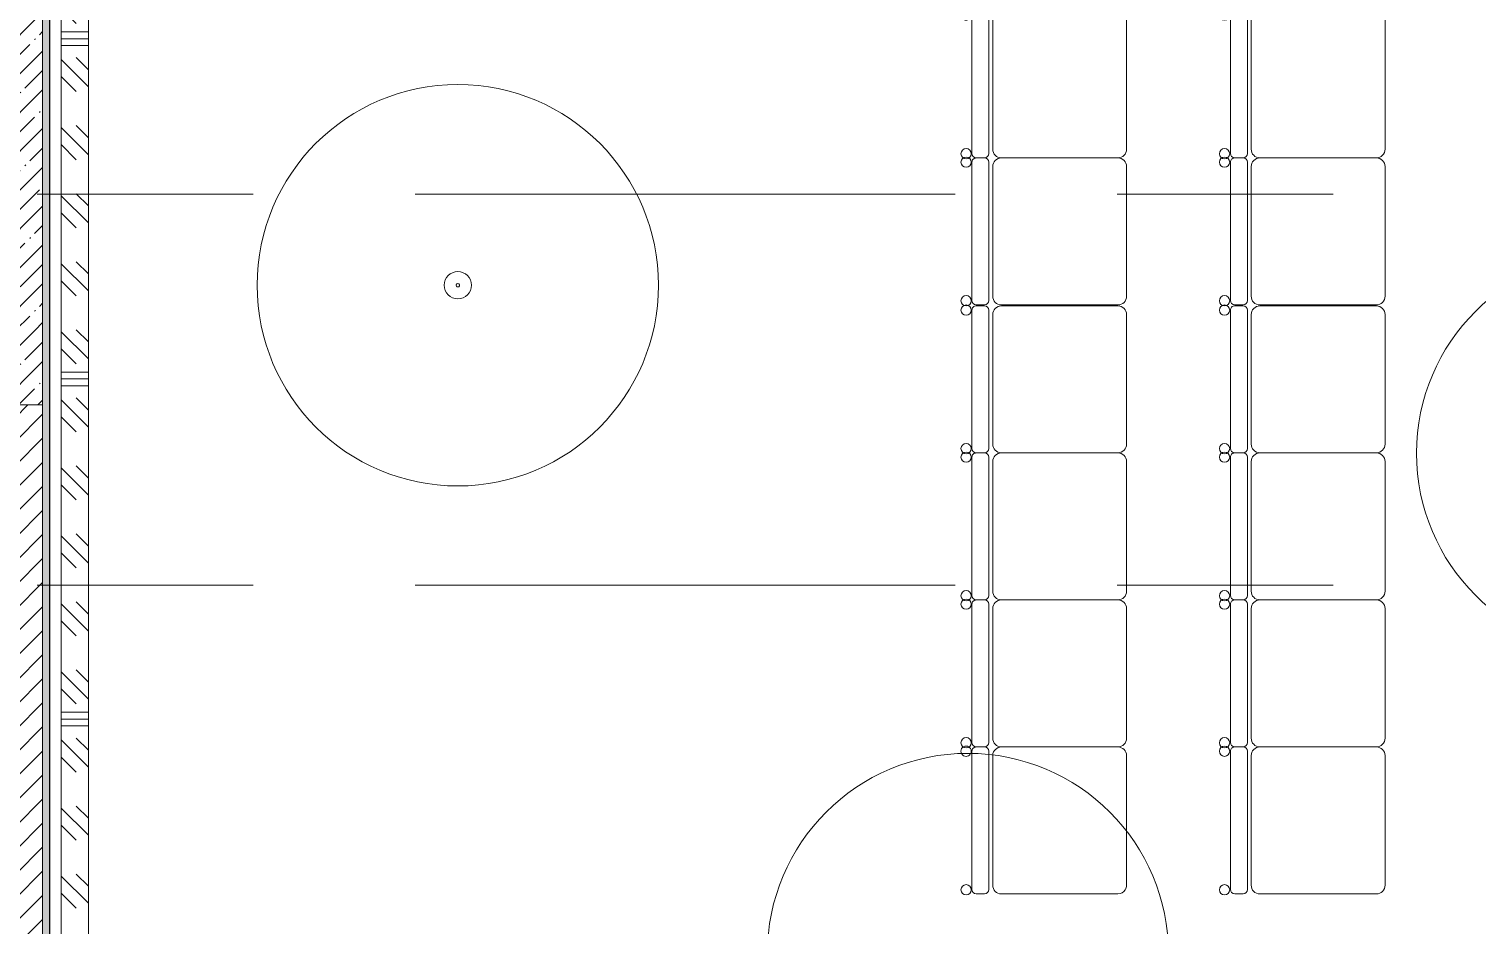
# Model space of a CAD drawing. Header units: millimetres. Extents: x 81609 to 272668, y -8553 to 29000.
# Drawn here: x 100760 to 105018, y 16001 to 18635 of the extents above; entities that cross this region are included whole.
import ezdxf

# ---------------------------------------------------------------- set-up
doc = ezdxf.new("R2010")
doc.units = ezdxf.units.MM
doc.linetypes.add('Осевая', pattern=[3175, 635, -476.25, 1587.5, -476.25])
for name, color, linetype, lineweight in [('A-WALL', 7, 'Continuous', 9), ('I-FURN', 7, 'Continuous', 9), ('I-WALL', 7, 'Continuous', 9), ('Оси-2', 7, 'Осевая', 9)]:
    doc.layers.add(name, color=color, linetype=linetype, lineweight=lineweight)
doc.layers.add('A-WALL-FNSH-1', color=7, linetype='Continuous', lineweight=9, true_color=0x3c3c3c)
doc.layers.add('I-FURN-1', color=7, linetype='Continuous', lineweight=9, true_color=0xf0f0f0)
pattern_1 = [(45, (0, 0), (-57.024626, 57.024626), []), (45, (57.025, 0), (-57.024626, 57.024626), [100.806, -20.161, 3.353, -16.808])]
pattern_2 = [(45, (50, 50), (-200, 0), [141.42, -141.42]), (45, (100, 50), (-200, 0), [70.71, -212.13]), (45, (50, 100), (-200, 0), [70.71, -212.13])]

# ---------------------------------------------------------------- blocks, each defined once
blk = doc.blocks.new('Стул Breuer - 1_188-26331327-План размещения напольных электротехнических лючков и розеток 2 этажа в осях 23-33')
at = {"layer": 'I-FURN-1'}
for p, q in [((-215.9, 215.9), (-215.9, -127)), ((190.5, 241.3), (-190.5, 241.3)), ((215.9, -127), (215.9, 215.9)), ((203.2, -163.5), (-203.2, -163.5)), ((-190.5, -152.4), (190.5, -152.4)), ((-215.9, -176.2), (-215.9, -200.8)), ((215.9, -200.8), (215.9, -176.2)), ((-203.2, -213.5), (203.2, -213.5))]:
    blk.add_line(p, q, dxfattribs=at)
for centre, radius, start, end in [((-190.5, 215.9), 25.4, 90, 180), ((190.5, 215.9), 25.4, 0, 90), ((-190.5, -127), 25.4, 180, 270), ((190.5, -127), 25.4, 270, 360), ((-203.2, -176.2), 12.7, 90, 180), ((203.2, -176.2), 12.7, 360, 90), ((-203.2, -200.8), 12.7, 180, 270), ((203.2, -200.8), 12.7, 270, 360), ((-203.5, -230.6), 15.1, 360, 180), ((-203.5, -230.6), 15.1, 180, 360), ((203.7, -230.6), 15.1, 360, 180), ((203.7, -230.6), 15.1, 180, 360)]:
    blk.add_arc(centre, radius, start, end, dxfattribs=at)
blk = doc.blocks.new('Стул Breuer - 1_188-V120-План размещения напольных электротехнических лючков и розеток 2 этажа в осях 23-33')
at = {"layer": 'I-FURN-1'}
for p, q in [((-215.9, 215.9), (-215.9, -58.3)), ((190.5, 241.3), (-190.5, 241.3)), ((215.9, -127), (215.9, 215.9)), ((-215.9, -58.3), (-215.9, -127)), ((-196, -163.5), (-203.2, -163.5)), ((203.2, -163.5), (-196, -163.5)), ((-190.5, -152.4), (190.5, -152.4)), ((-215.9, -176.2), (-215.9, -200.8)), ((215.9, -200.8), (215.9, -176.2)), ((-202.8, -213.5), (-192.5, -213.5)), ((-192.5, -213.5), (203.2, -213.5))]:
    blk.add_line(p, q, dxfattribs=at)
for centre, radius, start, end in [((-190.5, 215.9), 25.4, 90, 180), ((190.5, 215.9), 25.4, 0, 90), ((-190.5, -127), 25.4, 181.2115, 195), ((190.5, -127), 25.4, 270, 360), ((-203.2, -176.2), 12.7, 120, 180), ((-190.5, -127), 25.4, 195, 210), ((-190.5, -127), 25.4, 210, 225), ((-190.5, -127), 25.4, 225, 240), ((-203.2, -176.2), 12.7, 90, 114.393), ((-190.5, -127), 25.4, 240, 250.231), ((-190.5, -127), 25.4, 255.399, 270), ((203.2, -176.2), 12.7, 360, 90), ((-203.2, -200.8), 12.7, 180, 270), ((203.2, -200.8), 12.7, 270, 360), ((-203.5, -230.6), 15.1, 109.518, 180), ((-203.5, -230.6), 15.1, 180, 240), ((-203.5, -230.6), 15.1, 240, 285), ((-203.5, -230.6), 15.1, 90, 105), ((-203.5, -230.6), 15.1, 39.4007, 88.0339), ((-203.5, -230.6), 15.1, 285, 315), ((-203.5, -230.6), 15.1, 315.1953, 360), ((-203.5, -230.6), 15.1, 360, 39.4007), ((203.7, -230.6), 15.1, 360, 180), ((203.7, -230.6), 15.1, 180, 360)]:
    blk.add_arc(centre, radius, start, end, dxfattribs=at)
blk = doc.blocks.new('Стул Breuer - 1_188-V121-План размещения напольных электротехнических лючков и розеток 2 этажа в осях 23-33')
at = {"layer": 'I-FURN-1'}
for p, q in [((-215.9, 215.9), (-215.9, -127)), ((33.9, 241.3), (-190.5, 241.3)), ((189.4, 241.3), (33.9, 241.3)), ((215.9, -127), (215.9, 215.9)), ((-192.8, -163.5), (-203.2, -163.5)), ((203.2, -163.5), (-192.8, -163.5)), ((-190.5, -152.4), (190.5, -152.4)), ((-215.9, -176.2), (-215.9, -200.8)), ((215.9, -200.8), (215.9, -176.2)), ((-203.2, -213.5), (-196.3, -213.5)), ((-196.3, -213.5), (203.2, -213.5))]:
    blk.add_line(p, q, dxfattribs=at)
for centre, radius, start, end in [((-190.5, 215.9), 25.4, 90, 180), ((190.5, 215.9), 25.4, 60, 90), ((190.5, 215.9), 25.4, 0, 57.5821), ((-190.5, -127), 25.4, 180, 266.6966), ((190.5, -127), 25.4, 270, 360), ((-203.2, -176.2), 12.7, 90, 180), ((-190.5, -127), 25.4, 266.6966, 270), ((203.2, -176.2), 12.7, 360, 90), ((-203.2, -200.8), 12.7, 180, 270), ((203.2, -200.8), 12.7, 270, 360), ((-203.5, -230.6), 15.1, 62.7143, 180), ((-203.5, -230.6), 15.1, 180, 300), ((-203.5, -230.6), 15.1, 300.4793, 360), ((-203.5, -230.6), 15.1, 360, 53.9904), ((203.7, -230.6), 15.1, 360, 180), ((203.7, -230.6), 15.1, 180, 360)]:
    blk.add_arc(centre, radius, start, end, dxfattribs=at)
blk = doc.blocks.new('Зеркало обычное - 5_3-32858950-План размещения напольных электротехнических лючков и розеток 2 этажа в осях 23-33')
at = {"layer": 'I-FURN'}
h = blk.add_hatch(dxfattribs=at)
h.set_pattern_fill('FP_40', color=256, style=0, pattern_type=2)
h.set_pattern_definition(pattern_2)
h.paths.add_polyline_path([(-480, -20), (480, -20), (480, 60), (-480, 60)])
at = {"layer": 'I-FURN-1'}
for p, q in [((500, 60), (-500, 60)), ((-500, 60), (-500, -20)), ((-500, -20), (-500, 60)), ((-500, 60), (-480, 60)), ((480, 60), (-480, 60)), ((-480, 60), (-480, -20)), ((-480, -20), (-480, 60)), ((-480, 60), (480, 60)), ((-480, 60), (480, 60)), ((480, 60), (-480, 60)), ((-480, 60), (480, 60)), ((-480, -20), (-480, 60)), ((-480, -20), (-480, 60)), ((480, -20), (480, 60)), ((480, 60), (480, -20)), ((480, 60), (500, 60)), ((480, 60), (480, -20)), ((480, -20), (480, 60)), ((500, -20), (500, 60)), ((500, 60), (500, -20)), ((-500, -20), (500, -20)), ((-480, -20), (-500, -20)), ((-480, -20), (480, -20)), ((480, -20), (-480, -20)), ((480, -20), (-480, -20)), ((-480, -20), (480, -20)), ((480, -20), (-480, -20)), ((500, -20), (480, -20))]:
    blk.add_line(p, q, dxfattribs=at)
blk = doc.blocks.new('Зеркало обычное - 5_3-V140-План размещения напольных электротехнических лючков и розеток 2 этажа в осях 23-33')
at = {"layer": 'I-FURN'}
h = blk.add_hatch(dxfattribs=at)
h.set_pattern_fill('FP_40', color=256, style=0, pattern_type=2)
h.set_pattern_definition(pattern_2)
h.paths.add_polyline_path([(-480, -20), (480, -20), (480, 60), (-480, 60)])
at = {"layer": 'I-FURN-1'}
for p, q in [((500, 60), (-500, 60)), ((-500, 60), (-500, -20)), ((-500, -20), (-500, 60)), ((-500, 60), (-480, 60)), ((480, 60), (-480, 60)), ((-480, 60), (-480, -20)), ((-480, -20), (-480, 60)), ((-480, 60), (480, 60)), ((-480, 60), (480, 60)), ((480, 60), (-480, 60)), ((-480, 60), (480, 60)), ((-480, -20), (-480, 60)), ((-480, -20), (-480, 60)), ((480, -20), (480, 60)), ((480, 60), (480, -20)), ((480, 60), (499, 60)), ((480, 60), (480, -20)), ((480, -20), (480, 60)), ((500, -20), (500, 60)), ((500, 60), (500, -20)), ((-500, -20), (500, -20)), ((-480, -20), (-500, -20)), ((-480, -20), (480, -20)), ((480, -20), (-480, -20)), ((480, -20), (-480, -20)), ((-480, -20), (480, -20)), ((480, -20), (-480, -20)), ((499, -20), (480, -20))]:
    blk.add_line(p, q, dxfattribs=at)
blk = doc.blocks.new('Баффл акустический подвесной - 1180мм-V191-План размещения напольных электротехнических лючков и розеток 2 этажа в осях 23-33')
at = {"layer": 'I-FURN-1'}
for radius, start, end in [(590, 360, 180), (590, 0, 180), (590, 180, 360), (40, 0, 180), (40, 360, 180), (40, 180, 360), (40, 180, 360), (5, 360, 180), (5, 165, 180), (5, 180, 360), (5, 180, 300), (5, 150, 165), (5, 135, 150), (5, 120, 135), (5, 60, 120), (5, 30, 60), (5, 15, 30), (5, 0, 15), (590, 180, 360), (5, 300, 330), (5, 330, 360)]:
    blk.add_arc((0, 0), radius, start, end, dxfattribs=at)
blk = doc.blocks.new('Баффл акустический подвесной - 1180мм-V192-План размещения напольных электротехнических лючков и розеток 2 этажа в осях 23-33')
at = {"layer": 'I-FURN-1'}
for radius, start, end in [(590, 360, 180), (590, 0, 180), (590, 180, 360), (40, 0, 180), (40, 360, 180), (40, 180, 360), (40, 180, 360), (5, 360, 180), (5, 165, 180), (5, 180, 360), (5, 180, 300), (5, 150, 165), (5, 120, 150), (5, 60, 120), (5, 30, 60), (5, 15, 30), (5, 0, 15), (590, 180, 360), (5, 300, 330), (5, 330, 360)]:
    blk.add_arc((0, 0), radius, start, end, dxfattribs=at)
blk = doc.blocks.new('Баффл акустический подвесной - 1180мм-V193-План размещения напольных электротехнических лючков и розеток 2 этажа в осях 23-33')
at = {"layer": 'I-FURN-1'}
for radius, start, end in [(590, 360, 180), (590, 0, 180), (590, 180, 360), (40, 0, 180), (40, 360, 180), (40, 180, 285), (40, 180, 360), (5, 360, 180), (5, 165, 180), (5, 180, 360), (5, 180, 300), (5, 150, 165), (5, 120, 150), (5, 60, 120), (5, 45, 60), (5, 30, 45), (5, 15, 30), (5, 0, 15), (40, 285.8374, 360), (590, 180, 360), (5, 300, 315), (5, 315, 330), (5, 330, 360), (40, 285, 285.8374)]:
    blk.add_arc((0, 0), radius, start, end, dxfattribs=at)

msp = doc.modelspace()

# ---------------------------------------------------------------- hatches: boundary and pattern name
at = {"layer": 'I-WALL'}
h = msp.add_hatch(dxfattribs=at)
h.set_pattern_fill('FP_2', color=256, style=0, pattern_type=2)
h.set_pattern_definition(pattern_1)
h.paths.add_polyline_path([(100800, 17750), (100800, 21400), (100580, 21400), (100580, 17750)])
h = msp.add_hatch(dxfattribs=at)
h.set_pattern_fill('FP_41', color=256, style=0, pattern_type=2)
h.set_pattern_definition([(0, (0, 0), (121.92, 30.48), [10.058, -81.382, 10.058, -81.382, -487.68]), (0, (0, 0), (121.92, 30.48), [-182.88, 10.058, -172.822, 10.058, -81.382, -213.36]), (0, (0, 0), (121.92, 30.48), [-457.2, 10.058, -50.902, 10.058, -142.342]), (120, (45.72, 15.24), (-87.356454, 90.345817), [10.058, -81.382, 10.058, -81.382, -487.68]), (120, (45.72, 15.24), (-87.356454, 90.345817), [-182.88, 10.058, -172.822, 10.058, -81.382, -213.36]), (120, (45.72, 15.24), (-87.356454, 90.345817), [-457.2, 10.058, -50.902, 10.058, -142.342]), (240, (60.96, 76.2), (-34.563546, -120.825817), [10.058, -81.382, 10.058, -81.382, -487.68]), (240, (60.96, 76.2), (-34.563546, -120.825817), [-182.88, 10.058, -172.822, 10.058, -81.382, -213.36]), (240, (60.96, 76.2), (-34.563546, -120.825817), [-457.2, 10.058, -50.902, 10.058, -142.342])])
h.paths.add_polyline_path([(100820, 13900), (100820, 14105), (100808, 14105), (100808, 14075), (100800, 14075), (100800, 13900)])
h.paths.add_polyline_path([(100820, 15205), (100820, 20755), (100800, 20755), (100800, 15235), (100808, 15235), (100808, 15205)])
h = msp.add_hatch(dxfattribs=at)
h.set_pattern_fill('FP_2', color=256, style=0, pattern_type=2)
h.set_pattern_definition(pattern_1)
h.paths.add_polyline_path([(100720, 17530), (100800, 17530), (100800, 17750), (94580, 17750), (94580, 17530), (100062.7, 17530)])
h = msp.add_hatch(dxfattribs=at)
h.set_pattern_fill('FP_5', color=256, style=0, pattern_type=2)
h.set_pattern_definition([(45, (0, 0), (-35.35534, 35.35534), [])])
h.paths.add_polyline_path([(100800, 13900), (100800, 14105), (100720, 14105), (100720, 13900)])
h.paths.add_polyline_path([(100800, 15205), (100800, 17530), (100720, 17530), (100720, 15205)])

# ---------------------------------------------------------------- linework, layer by layer
at = {"layer": 'A-WALL'}
for p, q in [((100800, 20767.5), (100800, 15235)), ((100820, 20775), (100820, 15205)), ((100800, 17530), (100720, 17530))]:
    msp.add_line(p, q, dxfattribs=at)
at = {"layer": 'A-WALL-FNSH-1'}
msp.add_line((100821, 15205), (100821, 20754), dxfattribs=at)
at = {"layer": 'Оси-2'}
for p, q in [((84909.3, 18150), (122760, 18150)), ((84909.3, 17000), (122760, 17000))]:
    msp.add_line(p, q, dxfattribs=at)

# ---------------------------------------------------------------- block references
at = {"layer": 'I-FURN-1'}
for name, p, rotation in [('Зеркало обычное - 5_3-V140-План размещения напольных электротехнических лючков и розеток 2 этажа в осях 23-33', (100915, 19106.6), 89.9999999999998), ('Стул Breuer - 1_188-V120-План размещения напольных электротехнических лючков и розеток 2 этажа в осях 23-33', (103746.1, 18472.4), 269.9999999999994), ('Стул Breuer - 1_188-26331327-План размещения напольных электротехнических лючков и розеток 2 этажа в осях 23-33', (104506.1, 18472.4), 269.9999999999994), ('Зеркало обычное - 5_3-32858950-План размещения напольных электротехнических лючков и розеток 2 этажа в осях 23-33', (100915, 18106.6), 89.9999999999998), ('Стул Breuer - 1_188-26331327-План размещения напольных электротехнических лючков и розеток 2 этажа в осях 23-33', (103746.1, 18040.2), 269.9999999999994), ('Стул Breuer - 1_188-26331327-План размещения напольных электротехнических лючков и розеток 2 этажа в осях 23-33', (104506.1, 18040.2), 269.9999999999994), ('Стул Breuer - 1_188-26331327-План размещения напольных электротехнических лючков и розеток 2 этажа в осях 23-33', (103746.1, 17605.4), 269.9999999999994), ('Стул Breuer - 1_188-26331327-План размещения напольных электротехнических лючков и розеток 2 этажа в осях 23-33', (104506.1, 17605.4), 269.9999999999994), ('Зеркало обычное - 5_3-32858950-План размещения напольных электротехнических лючков и розеток 2 этажа в осях 23-33', (100915, 17106.6), 89.9999999999998), ('Стул Breuer - 1_188-26331327-План размещения напольных электротехнических лючков и розеток 2 этажа в осях 23-33', (103746.1, 17173.2), 269.9999999999994), ('Стул Breuer - 1_188-26331327-План размещения напольных электротехнических лючков и розеток 2 этажа в осях 23-33', (104506.1, 17173.2), 269.9999999999994), ('Стул Breuer - 1_188-26331327-План размещения напольных электротехнических лючков и розеток 2 этажа в осях 23-33', (103746.1, 16741), 269.9999999999994), ('Стул Breuer - 1_188-26331327-План размещения напольных электротехнических лючков и розеток 2 этажа в осях 23-33', (104506.1, 16741), 269.9999999999994), ('Зеркало обычное - 5_3-32858950-План размещения напольных электротехнических лючков и розеток 2 этажа в осях 23-33', (100915, 16106.6), 89.9999999999998), ('Стул Breuer - 1_188-V121-План размещения напольных электротехнических лючков и розеток 2 этажа в осях 23-33', (103746.1, 16308.8), 269.9999999999994), ('Стул Breuer - 1_188-26331327-План размещения напольных электротехнических лючков и розеток 2 этажа в осях 23-33', (104506.1, 16308.8), 269.9999999999994)]:
    msp.add_blockref(name, p, dxfattribs=dict(at, rotation=rotation))
for name, p in [('Баффл акустический подвесной - 1180мм-V191-План размещения напольных электротехнических лючков и розеток 2 этажа в осях 23-33', (102021, 17882)), ('Баффл акустический подвесной - 1180мм-V193-План размещения напольных электротехнических лючков и розеток 2 этажа в осях 23-33', (105430, 17388)), ('Баффл акустический подвесной - 1180мм-V192-План размещения напольных электротехнических лючков и розеток 2 этажа в осях 23-33', (103521, 15916))]:
    msp.add_blockref(name, p, dxfattribs=at)

doc.saveas('drawing.dxf')
